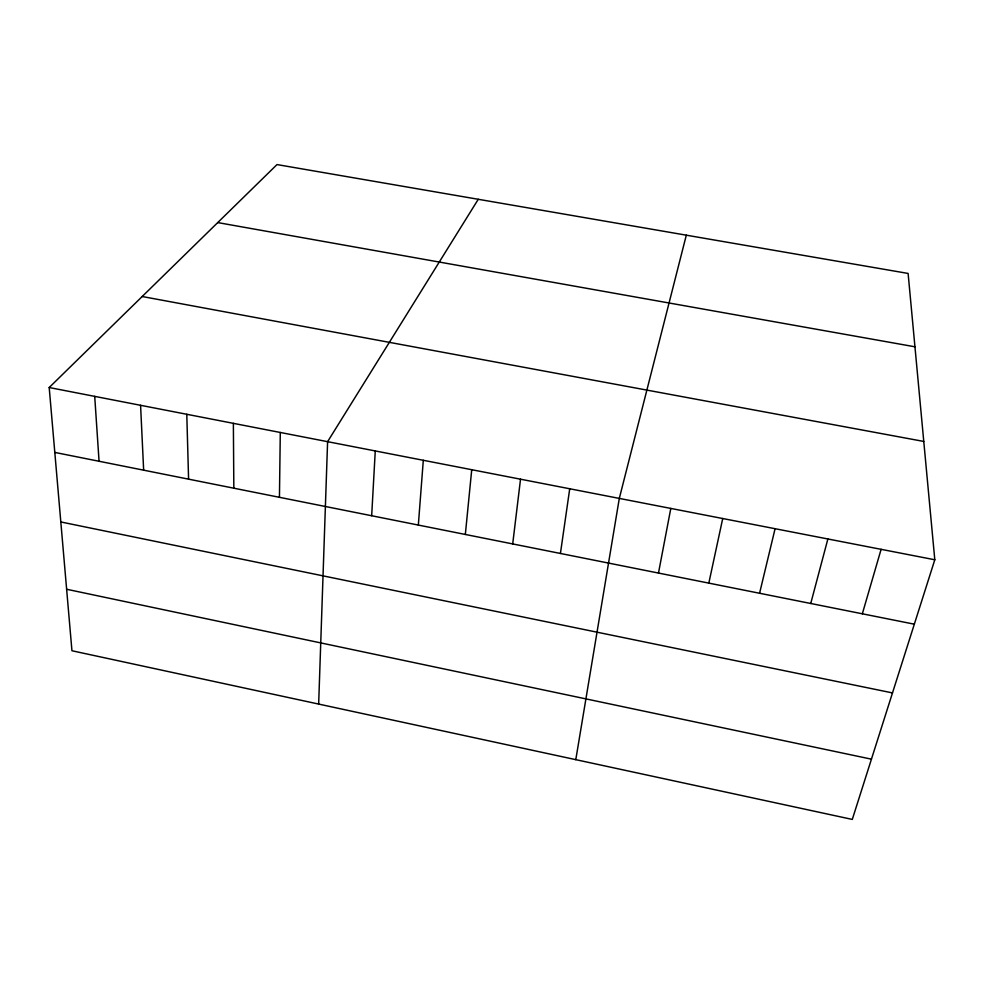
<?xml version="1.0" encoding="UTF-8"?>
<svg xmlns="http://www.w3.org/2000/svg" width="984" height="984" viewBox="0 0 984 984"><rect width="100%" height="100%" fill="white"/><g stroke="black" fill="none" stroke-linecap="round" stroke-linejoin="round"><path stroke-width="1.48" d="M279.444 497.314L280.292 432.468M318.656 704.077L327.598 441.668L478.273 199.285M371.681 515.739L375.261 450.943M418.335 525.062L423.304 460.291M465.334 534.46L471.73 469.7M512.701 543.931L520.524 479.196M560.425 553.463L569.724 488.765M575.788 759.66L619.305 498.408L686.315 235.176M658.481 573.057L670.805 508.421M708.824 583.118L722.723 518.519M759.574 593.266L775.084 528.703M810.742 603.487L827.876 538.974M862.328 613.807L881.111 549.33M934.8 559.773L852.292 819.426L71.943 650.744L49.2 387.524L277.008 164.574L908.109 273.441L934.8 559.773L49.2 387.524M217.735 222.581L914.948 346.798M142.188 296.516L923.767 441.435M54.809 452.419L914.333 624.188M60.811 521.951L892.488 692.921M66.629 589.256L871.443 759.168M94.71 396.368L99.064 461.262M140.577 405.297L143.652 470.18M186.788 414.276L188.584 479.147M233.368 423.341L233.835 488.199"/></g></svg>
